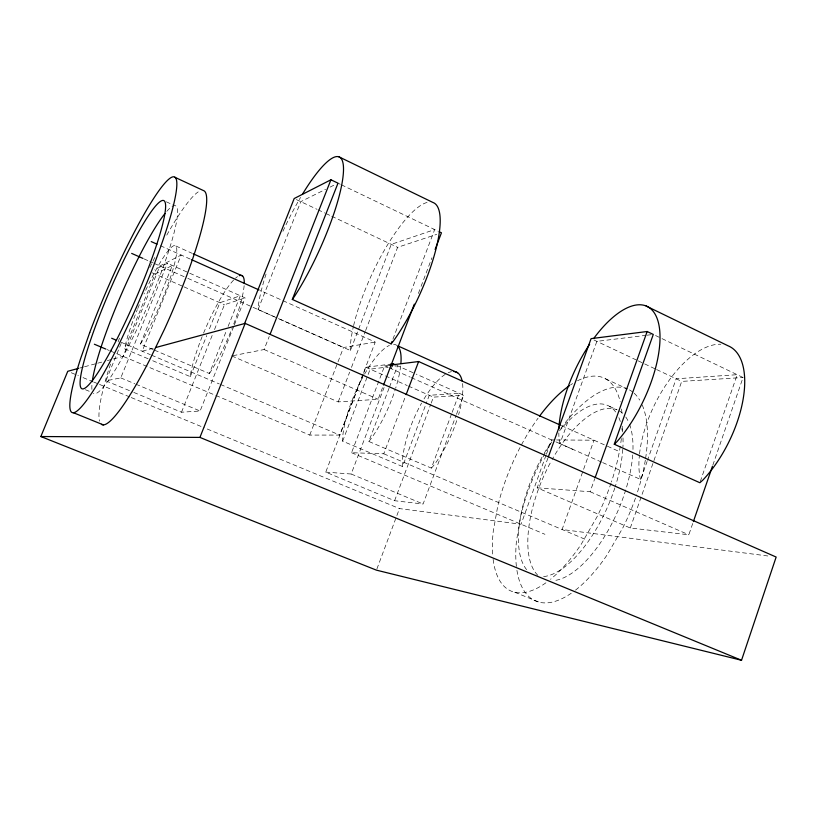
<?xml version="1.0" encoding="UTF-8"?>
<svg xmlns="http://www.w3.org/2000/svg" width="817" height="817" viewBox="0 0 817 817"><rect width="100%" height="100%" fill="white"/><g stroke="black" fill="none" stroke-linecap="round" stroke-linejoin="round"><path stroke-width="0.61" stroke-dasharray="4.08 3.06" d="M274.246 316.69L258.09 309.51L258.141 307.243A93.393 20.486 -65.5 0 1 266.066 274.032M152.738 360.736L190.3 376.647L190.453 374.983A62.46 12.224 -66.5 0 1 202.218 336.461M148.051 358.745L124.572 348.798L124.838 347.174A63.348 9.518 -66.5 0 1 137.297 309.643M110.55 364.096L108.528 370.091A127.585 19.445 -66.5 0 0 99.562 421.133M700.281 481.53L737.189 374.697L676.159 378.782L647.503 460.328M547.962 457.969L537.178 487.81L630.285 528.007L688.823 534.788L692.959 522.788M712.832 465.149L743.051 377.505L653.283 334.439M602.67 462.596L640.763 479.508L647.074 461.523M630.285 528.007L681.705 381.396L743.051 377.505M537.178 487.81L590.119 491.732L594.807 478.578M601.516 462.085L559.972 443.621L596.859 341.363L645.757 335.368M545.981 455.365L521.072 524.238L399.482 508.593L205.384 428.251M546.41 454.181L551.567 439.934L555.305 439.954M363.146 374.421L325.748 472.124L394.601 500.719L423.114 504.018L456.029 415.547M456.478 414.352L463.586 395.224L416.18 374.104M376.892 568.979L399.482 508.593M389.025 388.269L368.824 441.466L431.376 468.11L451.73 413.484M452.169 412.289L459.246 393.294L429.282 395.295L426.157 403.608M362.809 377.27A60.387 18.178 -66.5 0 0 342.537 439.454L342.64 441.17L402.536 466.538L425.708 404.793M394.601 500.719L430.763 404.282M431.213 403.087L433.439 397.133L463.586 395.224M389.709 365.158L384.674 365.791L351.555 452.72L383.776 453.792L405.671 395.837M389.474 387.084L397.552 365.802L415.016 373.583M392.936 339.116L434.695 229.567L391.272 244.354L350.401 350.524L278.863 318.742M231.752 355.936L338.218 401.903L378.128 399.268L383.102 386.186M418.375 293.446L420.632 287.502M421.092 286.318L431.948 257.774M325.748 472.124L351.177 474.013L384.072 387.513M391.272 368.549L392.18 366.179M215.831 395.469L309.745 435.083L339.668 435.063L375.258 342.078L260.214 290.474M363.596 373.226L365.883 367.272L390.608 364.127M342.64 441.17L370.162 369.161L387.595 367.027M338.218 401.903L349.635 372.174M351.463 367.425L365.168 331.753M365.618 330.568L397.603 247.337L436.697 234.377M309.745 435.083L343.528 347.511L375.258 342.078M232.998 355.691L264.095 349.533L269.242 336.471M258.09 309.51L300.789 201.656L325.585 189.34M154.403 350.125L209.356 373.532L226.248 331.11M228.117 326.402L240.321 295.754L219.865 302.719L208.601 330.885M133.814 392.426L181.497 412.228L200.124 411.002L233.856 326.167M234.326 324.992L245.1 297.888L167.403 263.278L154.607 269.804M190.3 376.647L206.732 335.573M181.497 412.228L212.634 334.276M214.524 329.547L224.43 304.741L245.1 297.888M121.192 343.385L105.904 380.845L120.773 377.893L167.403 263.278M153.228 349.635L140.371 344.151L172.336 265.474L155.036 274.063L124.572 348.798M140.371 344.151L141.637 342.139A63.348 9.518 -66.5 0 0 176.778 251.146A63.348 9.518 -66.5 0 0 144.027 293.926M209.356 373.532L210.694 371.592A62.46 12.224 -66.5 0 0 231.997 328.536M368.824 441.466L370.346 439.679A60.387 18.178 -66.5 0 0 395.316 389.321M431.376 468.11L432.959 466.384A59.58 20.394 -66.5 0 0 457.224 419.172M330.099 187.093L335.736 184.295M79.76 368.048L83.365 367.068M84.559 366.751L96.559 363.504M97.764 363.187L102.564 361.89M107.364 360.593L110.969 359.623M113.379 358.969L123.101 356.345L159.928 265.954L181.19 255.027L142.158 351.198L153.157 348.226M395.06 366.108L397.552 365.802M647.013 335.205L652.027 334.592M556.561 439.965L594 440.2L562.086 529.508L768.562 556.071M514.761 592.264L539.414 602.272M85.438 389.719L89.799 391.517M105.904 380.845L132.65 391.946M71.283 372.746L78.34 375.667M83.048 377.617L92.464 381.508M93.638 381.999L98.346 383.939M99.521 384.429L130.097 397.093M131.282 397.573L204.209 427.761M120.773 377.893L134.774 383.735M135.939 384.225L200.124 411.002M351.177 474.013L423.114 504.018M107.007 349.553L109.304 350.524M110.448 351.014L214.657 394.968M351.555 452.72L544.939 534.308M121.049 342.231L150.338 354.67M151.513 355.17L219.293 383.949M220.467 384.45L339.668 435.063M383.776 453.792L587.127 540.139M264.095 349.533L378.128 399.268M590.119 491.732L688.823 534.788M152.217 272.817L182.824 286.348M183.978 286.859L224.43 304.741M365.883 367.272L407.254 385.563M408.418 386.073L433.439 397.133M144.109 258.928L148.623 260.929M149.756 261.43L153.147 262.941M154.28 263.442L186.654 277.831M187.818 278.342L277.29 318.089M278.454 318.61L343.528 347.511M384.674 365.791L388.157 367.333M389.311 367.854L410.175 377.117M411.329 377.638L554.917 441.425M556.04 441.915L575.066 450.371M160.449 245.723L190.484 259.193M561.483 425.616L606.326 445.725M607.439 446.225L618.643 451.25M175.88 245.999L191.985 253.25M166.341 201.83L173.827 205.261M609.574 406.396L617.049 409.817A92.352 40.932 -66.5 0 0 552.139 459.501M605.417 378.751L627.211 388.861M296.387 199.583L316.822 209.223M317.966 209.765L324.839 213.002M325.983 213.543L330.568 215.708M331.712 216.25L397.603 247.337M593.969 339.995L637.086 360.338M638.23 360.879L655.469 369.018M656.623 369.56L681.705 381.396M337.993 183.171L340.27 184.264M341.404 184.816L438.065 231.191M640.763 479.508L639.925 477.036A85.448 41.534 -64 0 1 639.415 455.049M559.972 443.621L559.318 441.19A87.123 37.459 -64.4 0 1 558.828 432.908M402.536 466.538L402.332 464.812A59.58 20.394 -66.5 0 1 421.582 403.108M350.401 350.524L350.227 348.195A91.473 25.97 -65.2 0 1 353.342 326.78M118.077 341.966A127.585 19.445 -66.5 0 1 119.772 337.401M149.858 267.506A127.585 19.445 -66.5 0 1 155.475 256.232M166.78 235.112A127.585 19.445 -66.5 0 1 198.194 191.903M244.14 285.664A62.46 12.224 -66.5 0 1 232.467 327.341M203.566 333.132A62.46 12.224 -66.5 0 1 234.499 279.148M235.551 278.158A62.46 12.224 -66.5 0 1 237.522 276.616M137.746 308.53A63.348 9.518 -66.5 0 1 140.575 301.769M353.608 325.636A91.473 25.97 -65.2 0 1 428.057 202.208M282.927 231.293A93.393 20.486 -65.5 0 1 300.554 197.418M639.537 453.843A85.448 41.534 -64 0 1 720.839 344.263M400.647 365.965A60.387 18.178 -66.5 0 1 395.673 388.177M364.576 374.115A60.387 18.178 -66.5 0 1 389.413 345.397M393.61 344.386A60.387 18.178 -66.5 0 1 397.011 345.499M462.565 383.52A59.58 20.394 -66.5 0 1 458.613 414.617M424.033 398.921A59.58 20.394 -66.5 0 1 445.908 373.961M448.186 372.756A59.58 20.394 -66.5 0 1 451.423 371.674M577.527 380.783A116.208 49.633 -66.5 0 1 620.215 401.852M621.512 409.031A116.208 49.633 -66.5 0 1 622.166 416.067M622.268 426.28A116.208 49.633 -66.5 0 1 621.931 432.479M621.359 438.586A116.208 49.633 -66.5 0 1 620.512 444.918M620.307 446.205A116.208 49.633 -66.5 0 1 611.443 481.907M611.045 483.113A116.208 49.633 -66.5 0 1 597.064 516.742L581.265 544.153A116.208 49.633 -66.5 0 1 550.515 579.304M545.899 582.817A116.208 49.633 -66.5 0 1 492.835 556.714M492.62 553.997A116.208 49.633 -66.5 0 1 493.243 531.397L497.737 506.203A116.208 49.633 -66.5 0 1 538.066 418.171M570.593 384.899A116.208 49.633 -66.5 0 1 572.605 383.592M629.498 389.934A115.554 51.267 -66.5 0 1 633.287 392.487M634.176 393.253A115.554 51.267 -66.5 0 1 639.691 400.054M642.233 405.007A115.554 51.267 -66.5 0 1 645.522 458.919M645.318 460.216A115.554 51.267 -66.5 0 1 636.31 495.633M635.483 498.033A115.554 51.267 -66.5 0 1 622.84 527.853L607.011 555.039A115.554 51.267 -66.5 0 1 573.115 591.917M571.246 593.234A115.554 51.267 -66.5 0 1 516.558 567.754M516.395 566.416A115.554 51.267 -66.5 0 1 516.456 541.089L520.715 515.935A115.554 51.267 -66.5 0 1 551.761 441.874M560.901 428.394A115.554 51.267 -66.5 0 1 627.303 388.882M619.184 410.798A92.352 40.932 -66.5 0 1 622.707 413.443M625.791 417.038A92.352 40.932 -66.5 0 1 629.1 423.186M629.529 424.299A92.352 40.932 -66.5 0 1 632.95 450.198M632.685 454.977A92.352 40.932 -66.5 0 1 626.077 488.75M625.71 489.945A92.352 40.932 -66.5 0 1 552.925 580.683M537.811 575.291A92.352 40.932 -66.5 0 1 551.526 460.594M559.512 430.865A92.566 40.421 -66.5 0 1 615.926 412.381M618.877 417.661A92.566 40.421 -66.5 0 1 620.522 422.154M622.013 428.537A92.566 40.421 -66.5 0 1 622.503 431.876M622.983 437.902A92.566 40.421 -66.5 0 1 622.932 447.052M622.789 449.33A92.566 40.421 -66.5 0 1 615.232 486.697M614.844 487.892A92.566 40.421 -66.5 0 1 543.07 576.628M526.638 569.653A92.566 40.421 -66.5 0 1 543.571 454.375M544.193 453.292A92.566 40.421 -66.5 0 1 551.444 441.721M166.831 211.317A102.329 14.349 -66.5 0 1 155.005 288.309A102.329 14.349 -66.5 0 1 93.393 393.294M91.933 389.382A102.329 14.349 -66.5 0 1 91.984 384.235"/><path stroke-width="1.23" d="M78.555 368.365L67.76 371.286L40.85 436.533L376.443 570.154L741.53 660.269L776.15 557.051L245.151 323.399L155.598 347.572M693.378 521.583L712.414 466.354M646.104 305.997L728.09 345.816A85.448 41.534 -64 0 1 742.755 401.3A85.448 41.534 -64 0 1 702.681 480.263L699.863 482.735L614.272 444.244L653.283 334.439L647.156 331.508L591.079 338.636L548.391 456.785M595.225 477.383L647.156 331.508M406.12 394.652L418.631 361.533L560.319 425.095M244.426 323.981L294.181 198.541L330.926 179.781L337.993 183.171L292.323 299.441L391.118 343.875L392.027 341.496M383.551 385.001L414.311 304.149M435.114 249.451L441.446 232.804L439.189 231.732M392.18 366.179L393.079 363.81L395.316 364.811M270.172 334.102L330.926 179.781M40.85 436.533L199.93 437.401L245.151 323.399M292.323 299.441L294.528 296.346A93.393 20.486 -65.5 0 0 343.334 173.47A93.393 20.486 -65.5 0 0 302.443 194.262M391.118 343.875L393.488 340.944A91.473 25.97 -65.2 0 0 434.338 255.19A91.473 25.97 -65.2 0 0 432.898 202.453L338.759 156.731M614.272 444.244L616.978 441.65A87.123 37.459 -64.4 0 0 658.716 323.93A87.123 37.459 -64.4 0 0 594.102 337.972M390.608 364.127L393.079 363.81M389.709 365.158L418.631 361.533M73.448 412.738L103.432 424.901M199.93 437.401L741.53 660.269M94.364 344.223L105.853 349.073M111.663 338.248L116.351 340.24M131.67 253.403L142.975 258.417M151.227 241.587L156.997 244.171M191.648 259.714L259.05 289.953M193.129 253.76L242.588 276.023M398.155 346.02L457.663 372.797M174.848 177.269L204.117 190.872A127.585 19.445 -66.5 0 1 164.472 329.21L149.348 360.511A127.585 19.445 -66.5 0 1 101.451 424.35M239.279 275.666A62.46 12.224 -66.5 0 1 244.273 283.285M558.899 429.078A87.123 37.459 -64.4 0 1 589.639 344.284M397.756 346.163A60.387 18.178 -66.5 0 1 400.902 363.381M453.578 371.48A59.58 20.394 -66.5 0 1 462.146 381.018M539.526 416.17A116.208 49.633 -66.5 0 1 569.582 385.593M92.27 381.641A102.329 14.349 -66.5 0 1 121.12 294.896A102.329 14.349 -66.5 0 1 164.973 213.523M89.727 332.539L80.669 358.449A128.381 16.994 -66.5 0 0 74.265 412.565A128.381 16.994 -66.5 0 0 117.648 347.092L132.691 315.505A128.381 16.994 -66.5 0 0 171.907 177.156A128.381 16.994 -66.5 0 0 89.727 332.539M111.296 349.901A102.585 13.562 -66.5 0 0 164.207 200.849A102.585 13.562 -66.5 0 0 93.015 333.07A102.585 13.562 -66.5 0 0 111.296 349.901"/></g></svg>
